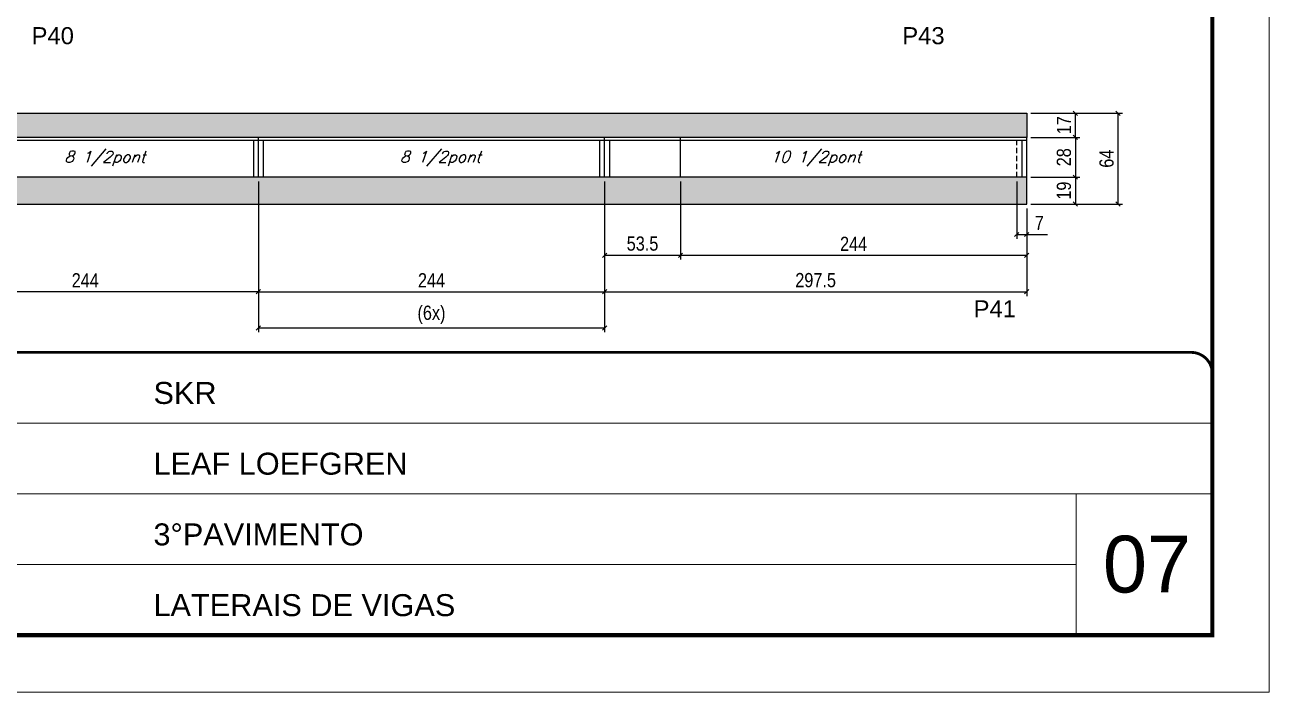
# Model space of a CAD drawing. Extents: x 3309 to 9563, y -2522 to 14608.
# Drawn here: x 7101 to 7978, y 12409 to 12879 of the extents above; entities that cross this region are included whole.
import ezdxf

# ---------------------------------------------------------------- set-up
doc = ezdxf.new("R2010")
doc.units = 0
for name, pattern in [('CONTINUO', [0]), ('DASHED', [0.75, 0.5, -0.25]), ('HIDDEN', [0.375, 0.25, -0.125])]:
    doc.linetypes.add(name, pattern=pattern)
for name, color, linetype in [('5', 5, 'Continuous'), ('COTA', 241, 'Continuous'), ('Painéis', 200, 'Continuous'), ('SARR_2.2x7', 40, 'Continuous'), ('SARR_3.5x7', 81, 'Continuous'), ('texto', 7, 'Continuous')]:
    doc.layers.add(name, color=color, linetype=linetype)
for name, color, linetype, lineweight in [('CARIMBO', 255, 'Continuous', 9), ('Folhas', 255, 'Continuous', 9), ('SARRAFO DE PRESSAO', 251, 'DASHED', 9)]:
    doc.layers.add(name, color=color, linetype=linetype, lineweight=lineweight)
doc.styles.add('ARIAL', font='arial.ttf')
doc.styles.add('COTA TECNICA', font='techl___.ttf', dxfattribs={"height": 10})
doc.styles.add('Romans', font='romans.shx')
doc.styles.get("Standard").update_dxf_attribs({"font": 'arial.ttf'})
doc.dimstyles.new('PAINEL', dxfattribs={"dimtxt": 10, "dimasz": 3, "dimexe": 3, "dimexo": 3, "dimgap": 3, "dimtad": 1, "dimdec": 1, "dimzin": 12, "dimdsep": 46, "dimtxsty": 'COTA TECNICA', "dimblk1": 'OBLIQUE', "dimblk2": 'OBLIQUE', "dimsah": 1, "dimcen": 0.9, "dimclrd": 4, "dimclre": 4, "dimclrt": 240, "dimadec": 1, "dimazin": 3, "dimtfac": 1, "dimtdec": 1, "dimtmove": 0, "dimatfit": 3, "dimfxl": 1, "dimtolj": 1, "dimtzin": 12, "dimarcsym": 0})

# ---------------------------------------------------------------- blocks, each defined once
blk = doc.blocks.new('9999999999')
at = {"color": 30, "linetype": 'CONTINUO'}
for p, q in [((98564.56, 34379.64), (99583.98, 34379.64)), ((98564.56, 34329.83), (99487.98, 34329.83)), ((99583.98, 34329.83), (99487.98, 34329.83)), ((99487.98, 34329.83), (99487.98, 34230.21)), ((98564.56, 34280.02), (99487.98, 34280.02))]:
    blk.add_line(p, q, dxfattribs=at)
at = {"color": 30, "linetype": 'CONTINUO', "const_width": 2}
blk.add_lwpolyline([(99583.98, 34230.21), (99583.98, 34414.45, 0.414214), (99568.98, 34429.45), (98228.98, 34429.45, 0.414214), (98213.98, 34414.45), (98213.98, 34245.21, 0.414214), (98228.98, 34230.21), (99583.98, 34230.21)], format="xyb", dxfattribs=at)
at = {"layer": 'Folhas'}
blk.add_lwpolyline([(98138.98, 34190.21), (99623.98, 34190.21), (99623.98, 35240.21), (98138.98, 35240.21)], close=True, dxfattribs=at)
at = {"layer": 'Folhas', "color": 30, "const_width": 3}
blk.add_lwpolyline([(98213.98, 34230.21), (99583.98, 34230.21), (99583.98, 35200.21), (98213.98, 35200.21)], close=True, dxfattribs=at)
at = {"color": 7, "linetype": 'Continuous', "ltscale": 5, "style": 'ARIAL'}
for s, height, p in [('SKR', 15.483, (98837.68, 34393.13)), ('LEAF LOEFGREN', 15.4829, (98837.68, 34343.32)), ('3°PAVIMENTO', 15.4829, (98837.68, 34293.51)), ('LATERAIS DE VIGAS', 15.4829, (98837.68, 34243.7))]:
    blk.add_text(s, height=height, dxfattribs=at).set_placement(p)
blk = doc.blocks.new('_Oblique')
at = {"color": 0, "linetype": 'ByBlock', "lineweight": -2}
blk.add_line((-0.5, -0.5), (0.5, 0.5), dxfattribs=at)
blk = doc.blocks.new('*D2806')
at = {"layer": 'COTA', "color": 4, "linetype": 'ByBlock', "lineweight": -2, "transparency": 16777216}
for p, q in [((7265.51, 12768.93), (7265.51, 12688.22)), ((7021.51, 12749.93), (7021.51, 12688.22)), ((7265.51, 12691.22), (7021.51, 12691.22))]:
    blk.add_line(p, q, dxfattribs=at)
at = {"layer": 'Defpoints', "color": 0, "linetype": 'ByBlock', "transparency": 16777216}
for p in [(7265.51, 12771.93), (7021.51, 12752.93), (7021.51, 12691.22)]:
    blk.add_point(p, dxfattribs=at)
at = {"layer": 'COTA', "color": 4, "linetype": 'ByBlock', "lineweight": -2, "transparency": 16777216, "xscale": 3, "yscale": 3, "zscale": 3, "rotation": 180}
blk.add_blockref('_Oblique', (7021.51, 12691.22), dxfattribs=at)
at = {"layer": 'COTA', "color": 4, "linetype": 'ByBlock', "lineweight": -2, "transparency": 16777216, "xscale": 3, "yscale": 3, "zscale": 3}
blk.add_blockref('_Oblique', (7265.51, 12691.22), dxfattribs=at)
at = {"layer": 'COTA', "color": 240, "linetype": 'ByBlock', "transparency": 16777216, "insert": (7143.51, 12699.29), "char_height": 10, "attachment_point": 5, "style": 'COTA TECNICA'}
blk.add_mtext('\\A1;244', dxfattribs=at)
blk = doc.blocks.new('*D2807')
at = {"layer": 'COTA', "color": 4, "lineweight": -2, "transparency": 16777216}
for p, q in [((7265.51, 12768.93), (7265.51, 12688.22)), ((7509.51, 12768.93), (7509.51, 12688.22)), ((7265.51, 12691.22), (7509.51, 12691.22))]:
    blk.add_line(p, q, dxfattribs=at)
at = {"layer": 'Defpoints', "color": 0, "transparency": 16777216}
for p in [(7265.51, 12771.93, 0), (7509.51, 12771.93, 0), (7509.51, 12691.22)]:
    blk.add_point(p, dxfattribs=at)
at = {"layer": 'COTA', "color": 4, "lineweight": -2, "transparency": 16777216, "xscale": 3, "yscale": 3, "zscale": 3, "rotation": 180}
blk.add_blockref('_Oblique', (7265.51, 12691.22), dxfattribs=at)
at = {"layer": 'COTA', "color": 4, "lineweight": -2, "transparency": 16777216, "xscale": 3, "yscale": 3, "zscale": 3}
blk.add_blockref('_Oblique', (7509.51, 12691.22), dxfattribs=at)
at = {"layer": 'COTA', "color": 240, "transparency": 16777216, "insert": (7387.51, 12699.29), "char_height": 10, "attachment_point": 5, "style": 'COTA TECNICA'}
blk.add_mtext('\\A1;244', dxfattribs=at)
blk = doc.blocks.new('*D2809')
at = {"layer": 'COTA', "color": 4, "lineweight": -2, "transparency": 16777216}
for p, q in [((7509.51, 12768.93), (7509.51, 12688.22)), ((7807.01, 12749.93), (7807.01, 12688.22)), ((7509.51, 12691.22), (7807.01, 12691.22))]:
    blk.add_line(p, q, dxfattribs=at)
at = {"layer": 'Defpoints', "color": 0, "transparency": 16777216}
for p in [(7509.51, 12771.93, 0), (7807.01, 12752.93), (7807.01, 12691.22)]:
    blk.add_point(p, dxfattribs=at)
at = {"layer": 'COTA', "color": 4, "lineweight": -2, "transparency": 16777216, "xscale": 3, "yscale": 3, "zscale": 3, "rotation": 180}
blk.add_blockref('_Oblique', (7509.51, 12691.22), dxfattribs=at)
at = {"layer": 'COTA', "color": 4, "lineweight": -2, "transparency": 16777216, "xscale": 3, "yscale": 3, "zscale": 3}
blk.add_blockref('_Oblique', (7807.01, 12691.22), dxfattribs=at)
at = {"layer": 'COTA', "color": 240, "transparency": 16777216, "insert": (7658.26, 12699.35), "char_height": 10, "attachment_point": 5, "style": 'COTA TECNICA'}
blk.add_mtext('\\A1;297.5', dxfattribs=at)
blk = doc.blocks.new('*D2810')
at = {"layer": 'COTA', "color": 4, "lineweight": -2, "transparency": 16777216}
for p, q in [((7810.01, 12799.93), (7844.37, 12799.93)), ((7841.37, 12799.93), (7841.37, 12771.93)), ((7810.01, 12771.93), (7844.37, 12771.93))]:
    blk.add_line(p, q, dxfattribs=at)
at = {"layer": 'Defpoints', "color": 0, "transparency": 16777216}
for p in [(7807.01, 12799.93, 0), (7807.01, 12771.93, 0), (7841.37, 12771.93)]:
    blk.add_point(p, dxfattribs=at)
at = {"layer": 'COTA', "color": 4, "lineweight": -2, "transparency": 16777216, "xscale": 3, "yscale": 3, "zscale": 3}
for p, rotation in [((7841.37, 12799.93), 90), ((7841.37, 12771.93), 270)]:
    blk.add_blockref('_Oblique', p, dxfattribs=dict(at, rotation=rotation))
at = {"layer": 'COTA', "color": 240, "transparency": 16777216, "insert": (7833.27, 12785.93), "char_height": 10, "attachment_point": 5, "rotation": 90, "style": 'COTA TECNICA'}
blk.add_mtext('\\A1;28', dxfattribs=at)
blk = doc.blocks.new('*D2811')
at = {"layer": 'COTA', "color": 4, "lineweight": -2, "transparency": 16777216}
for p, q in [((7265.51, 12768.93), (7265.51, 12662.7)), ((7509.51, 12768.93), (7509.51, 12662.7)), ((7265.51, 12665.7), (7509.51, 12665.7))]:
    blk.add_line(p, q, dxfattribs=at)
at = {"layer": 'Defpoints', "color": 0, "transparency": 16777216}
for p in [(7265.51, 12771.93, 0), (7509.51, 12771.93, 0), (7509.51, 12665.7)]:
    blk.add_point(p, dxfattribs=at)
at = {"layer": 'COTA', "color": 4, "lineweight": -2, "transparency": 16777216, "xscale": 3, "yscale": 3, "zscale": 3, "rotation": 180}
blk.add_blockref('_Oblique', (7265.51, 12665.7), dxfattribs=at)
at = {"layer": 'COTA', "color": 4, "lineweight": -2, "transparency": 16777216, "xscale": 3, "yscale": 3, "zscale": 3}
blk.add_blockref('_Oblique', (7509.51, 12665.7), dxfattribs=at)
at = {"layer": 'COTA', "color": 240, "transparency": 16777216, "insert": (7387.51, 12674.93), "char_height": 10, "attachment_point": 5, "style": 'COTA TECNICA'}
blk.add_mtext('\\A1;(6x)', dxfattribs=at)
blk = doc.blocks.new('*D2812')
at = {"layer": 'COTA', "color": 4, "lineweight": -2, "transparency": 16777216}
for p, q in [((7800.01, 12768.93), (7800.01, 12728.54)), ((7807.01, 12749.93), (7807.01, 12728.54)), ((7800.01, 12731.54), (7807.01, 12731.54)), ((7807.01, 12731.54), (7821.74, 12731.54))]:
    blk.add_line(p, q, dxfattribs=at)
at = {"layer": 'Defpoints', "color": 0, "transparency": 16777216}
for p in [(7800.01, 12771.93, 0), (7807.01, 12752.93), (7807.01, 12731.54)]:
    blk.add_point(p, dxfattribs=at)
at = {"layer": 'COTA', "color": 4, "lineweight": -2, "transparency": 16777216, "xscale": 3, "yscale": 3, "zscale": 3, "rotation": 180}
blk.add_blockref('_Oblique', (7800.01, 12731.54), dxfattribs=at)
at = {"layer": 'COTA', "color": 4, "lineweight": -2, "transparency": 16777216, "xscale": 3, "yscale": 3, "zscale": 3}
blk.add_blockref('_Oblique', (7807.01, 12731.54), dxfattribs=at)
at = {"layer": 'COTA', "color": 240, "transparency": 16777216, "insert": (7815.88, 12739.62), "char_height": 10, "attachment_point": 5, "style": 'COTA TECNICA'}
blk.add_mtext('\\A1;7', dxfattribs=at)
blk = doc.blocks.new('*D2813')
at = {"layer": 'COTA', "color": 4, "lineweight": -2, "transparency": 16777216}
for p, q in [((7810.01, 12771.93), (7844.37, 12771.93)), ((7841.37, 12771.93), (7841.37, 12752.93)), ((7810.01, 12752.93), (7844.37, 12752.93))]:
    blk.add_line(p, q, dxfattribs=at)
at = {"layer": 'Defpoints', "color": 0, "transparency": 16777216}
for p in [(7807.01, 12771.93, 0), (7807.01, 12752.93), (7841.37, 12752.93)]:
    blk.add_point(p, dxfattribs=at)
at = {"layer": 'COTA', "color": 4, "lineweight": -2, "transparency": 16777216, "xscale": 3, "yscale": 3, "zscale": 3}
for p, rotation in [((7841.37, 12771.93), 90), ((7841.37, 12752.93), 270)]:
    blk.add_blockref('_Oblique', p, dxfattribs=dict(at, rotation=rotation))
at = {"layer": 'COTA', "color": 240, "transparency": 16777216, "insert": (7833.28, 12762.43), "char_height": 10, "attachment_point": 5, "rotation": 90, "style": 'COTA TECNICA'}
blk.add_mtext('\\A1;19', dxfattribs=at)
blk = doc.blocks.new('*D2814')
at = {"layer": 'COTA', "color": 4, "lineweight": -2, "transparency": 16777216}
for p, q in [((7810.01, 12816.93), (7874.43, 12816.93)), ((7871.43, 12752.93), (7871.43, 12816.93)), ((7810.01, 12752.93), (7874.43, 12752.93))]:
    blk.add_line(p, q, dxfattribs=at)
at = {"layer": 'Defpoints', "color": 0, "transparency": 16777216}
for p in [(7807.01, 12816.93, 0), (7871.43, 12816.93), (7807.01, 12752.93)]:
    blk.add_point(p, dxfattribs=at)
at = {"layer": 'COTA', "color": 4, "lineweight": -2, "transparency": 16777216, "xscale": 3, "yscale": 3, "zscale": 3}
for p, rotation in [((7871.43, 12816.93), 90), ((7871.43, 12752.93), 270)]:
    blk.add_blockref('_Oblique', p, dxfattribs=dict(at, rotation=rotation))
at = {"layer": 'COTA', "color": 240, "transparency": 16777216, "insert": (7863.33, 12784.93), "char_height": 10, "attachment_point": 5, "rotation": 90, "style": 'COTA TECNICA'}
blk.add_mtext('\\A1;64', dxfattribs=at)
blk = doc.blocks.new('*D2815')
at = {"layer": 'COTA', "color": 4, "lineweight": -2, "transparency": 16777216}
for p, q in [((7810.01, 12816.93), (7844.37, 12816.93)), ((7841.37, 12799.93), (7841.37, 12816.93)), ((7810.01, 12799.93), (7844.37, 12799.93))]:
    blk.add_line(p, q, dxfattribs=at)
at = {"layer": 'Defpoints', "color": 0, "transparency": 16777216}
for p in [(7807.01, 12816.93, 0), (7841.37, 12816.93), (7807.01, 12799.93, 0)]:
    blk.add_point(p, dxfattribs=at)
at = {"layer": 'COTA', "color": 4, "lineweight": -2, "transparency": 16777216, "xscale": 3, "yscale": 3, "zscale": 3}
for p, rotation in [((7841.37, 12816.93), 90), ((7841.37, 12799.93), 270)]:
    blk.add_blockref('_Oblique', p, dxfattribs=dict(at, rotation=rotation))
at = {"layer": 'COTA', "color": 240, "transparency": 16777216, "insert": (7833.3, 12808.43), "char_height": 10, "attachment_point": 5, "rotation": 90, "style": 'COTA TECNICA'}
blk.add_mtext('\\A1;17', dxfattribs=at)
blk = doc.blocks.new('*D2816')
at = {"layer": 'COTA', "color": 4, "lineweight": -2, "transparency": 16777216}
for p, q in [((7509.51, 12768.93), (7509.51, 12713.88)), ((7563.01, 12768.93), (7563.01, 12713.88)), ((7509.51, 12716.88), (7563.01, 12716.88))]:
    blk.add_line(p, q, dxfattribs=at)
at = {"layer": 'Defpoints', "color": 0, "transparency": 16777216}
for p in [(7509.51, 12771.93, 0), (7563.01, 12771.93, 0), (7563.01, 12716.88)]:
    blk.add_point(p, dxfattribs=at)
at = {"layer": 'COTA', "color": 4, "lineweight": -2, "transparency": 16777216, "xscale": 3, "yscale": 3, "zscale": 3, "rotation": 180}
blk.add_blockref('_Oblique', (7509.51, 12716.88), dxfattribs=at)
at = {"layer": 'COTA', "color": 4, "lineweight": -2, "transparency": 16777216, "xscale": 3, "yscale": 3, "zscale": 3}
blk.add_blockref('_Oblique', (7563.01, 12716.88), dxfattribs=at)
at = {"layer": 'COTA', "color": 240, "transparency": 16777216, "insert": (7536.26, 12725.09), "char_height": 10, "attachment_point": 5, "style": 'COTA TECNICA'}
blk.add_mtext('\\A1;53.5', dxfattribs=at)
blk = doc.blocks.new('*D2817')
at = {"layer": 'COTA', "color": 4, "lineweight": -2, "transparency": 16777216}
for p, q in [((7563.01, 12768.93), (7563.01, 12713.88)), ((7807.01, 12749.93), (7807.01, 12713.88)), ((7563.01, 12716.88), (7807.01, 12716.88))]:
    blk.add_line(p, q, dxfattribs=at)
at = {"layer": 'Defpoints', "color": 0, "transparency": 16777216}
for p in [(7563.01, 12771.93, 0), (7807.01, 12752.93, 0), (7807.01, 12716.88)]:
    blk.add_point(p, dxfattribs=at)
at = {"layer": 'COTA', "color": 4, "lineweight": -2, "transparency": 16777216, "xscale": 3, "yscale": 3, "zscale": 3, "rotation": 180}
blk.add_blockref('_Oblique', (7563.01, 12716.88), dxfattribs=at)
at = {"layer": 'COTA', "color": 4, "lineweight": -2, "transparency": 16777216, "xscale": 3, "yscale": 3, "zscale": 3}
blk.add_blockref('_Oblique', (7807.01, 12716.88), dxfattribs=at)
at = {"layer": 'COTA', "color": 240, "transparency": 16777216, "insert": (7685.01, 12724.95), "char_height": 10, "attachment_point": 5, "style": 'COTA TECNICA'}
blk.add_mtext('\\A1;244', dxfattribs=at)

msp = doc.modelspace()

# ---------------------------------------------------------------- hatches: boundary and pattern name
at = {"layer": 'COTA'}
h = msp.add_hatch(dxfattribs=at)
h.set_pattern_fill('AR-CONC', color=256, scale=0.03)
h.set_pattern_definition([(50, (1474.582, -9.6125), (5.46554, -0.4781726), [0.5715, -6.2865]), (355, (1474.582, -9.6125), (-1.0573026, 5.7317054), [0.4572, -5.0292175]), (100.451445, (1475.037, -9.6523), (4.4082374, 5.2535326), [0.4857003, -5.3427073]), (46.1842, (1474.582, -8.0885), (8.1323712, -1.2612698), [0.85725, -9.42975]), (96.63556, (1475.2595, -8.1936), (7.122124, 7.4227837), [0.7285507, -8.0140682]), (351.18415, (1474.582, -8.0885), (7.122124, 7.4227837), [0.685799, -7.543792]), (21, (1475.344, -8.4695), (4.5484317, -3.067956), [0.5715, -6.2865]), (326, (1475.344, -8.4695), (1.8540609, 5.525639), [0.4572, -5.0292]), (71.451445, (1475.723, -8.725), (6.4024926, 2.457683), [0.4857003, -5.3426981]), (37.5, (1474.5818, -9.6125), (0.0926581, 2.53665117), [0, -4.96824, 0, -5.1054, 0, -5.04825]), (7.5, (1474.5818, -9.6125), (2.0045899, 3.00541724), [0, -2.91084, 0, -4.85394, 0, -1.92405]), (327.5, (1472.8825, -9.6125), (4.06771786, -0.17186232), [0, -1.905, 0, -5.9436, 0, -7.8867]), (317.5, (1472.1205, -9.6125), (4.4438754, 0.7627947), [0, -2.4765, 0, -3.94716, 0, -5.6007])])
h.paths.add_polyline_path([(7021.51, 12816.93), (7021.51, 12799.93), (7807.01, 12799.93), (7807.01, 12816.93)])
h = msp.add_hatch(dxfattribs=at)
h.set_pattern_fill('AR-CONC', color=256, scale=0.03)
h.set_pattern_definition([(50, (1612.82, -9.6125), (5.46554, -0.4781726), [0.5715, -6.2865]), (355, (1612.82, -9.6125), (-1.0573026, 5.7317054), [0.4572, -5.0292175]), (100.451445, (1613.2755, -9.6523), (4.4082374, 5.2535326), [0.4857003, -5.3427073]), (46.1842, (1612.82, -8.0885), (8.1323712, -1.2612698), [0.85725, -9.42975]), (96.63556, (1613.498, -8.1936), (7.122124, 7.4227837), [0.7285507, -8.0140682]), (351.18415, (1612.82, -8.0885), (7.122124, 7.4227837), [0.685799, -7.543792]), (21, (1613.582, -8.4695), (4.5484317, -3.067956), [0.5715, -6.2865]), (326, (1613.582, -8.4695), (1.8540609, 5.525639), [0.4572, -5.0292]), (71.451445, (1613.961, -8.725), (6.4024926, 2.457683), [0.4857003, -5.3426981]), (37.5, (1612.82, -9.6125), (0.0926581, 2.53665117), [0, -4.96824, 0, -5.1054, 0, -5.04825]), (7.5, (1612.82, -9.6125), (2.0045899, 3.00541724), [0, -2.91084, 0, -4.85394, 0, -1.92405]), (327.5, (1611.1208, -9.6125), (4.06771786, -0.17186232), [0, -1.905, 0, -5.9436, 0, -7.8867]), (317.5, (1610.3588, -9.6125), (4.4438754, 0.7627947), [0, -2.4765, 0, -3.94716, 0, -5.6007])])
h.paths.add_polyline_path([(7807.01, 12752.93), (7807.01, 12771.93), (7021.51, 12771.93), (7021.51, 12752.93)])

# ---------------------------------------------------------------- linework, layer by layer
for p, q in [((7021.51, 12816.93, 0), (7807.01, 12816.93, 0)), ((7807.01, 12816.93, 0), (7807.01, 12799.93, 0)), ((7807.01, 12752.93, 0), (7807.01, 12771.93, 0)), ((7021.51, 12752.93, 0), (7807.01, 12752.93, 0))]:
    msp.add_line(p, q, dxfattribs=at)
at = {"layer": 'Painéis', "linetype": 'ByBlock'}
for p, q in [((7807.01, 12799.93, 0), (7021.51, 12799.93, 0)), ((7265.51, 12771.93, 0), (7265.51, 12799.93, 0)), ((7509.51, 12771.93, 0), (7509.51, 12799.93, 0)), ((7563.01, 12771.93, 0), (7563.01, 12799.93, 0)), ((7807.01, 12771.93, 0), (7807.01, 12799.93, 0)), ((7807.01, 12771.93, 0), (7021.51, 12771.93, 0))]:
    msp.add_line(p, q, dxfattribs=at)
at = {"layer": 'SARR_2.2x7', "linetype": 'Continuous'}
for p, q in [((7265.51, 12797.73, 0), (7021.51, 12797.73, 0)), ((7509.51, 12797.73, 0), (7265.51, 12797.73, 0)), ((7807.01, 12797.73, 0), (7509.51, 12797.73, 0))]:
    msp.add_line(p, q, dxfattribs=at)
at = {"layer": 'SARR_2.2x7', "linetype": 'HIDDEN', "ltscale": 15}
msp.add_line((7800.01, 12771.93, 0), (7800.01, 12799.93, 0), dxfattribs=at)
at = {"layer": 'SARR_3.5x7'}
for p, q in [((7262.01, 12797.73, 0), (7262.01, 12771.93, 0)), ((7269.01, 12797.73, 0), (7269.01, 12771.93, 0)), ((7506.01, 12797.73, 0), (7506.01, 12771.93, 0)), ((7513.01, 12797.73, 0), (7513.01, 12771.93, 0)), ((7803.51, 12797.73, 0), (7803.51, 12771.93, 0))]:
    msp.add_line(p, q, dxfattribs=at)

# ---------------------------------------------------------------- block references
at = {"layer": 'SARRAFO DE PRESSAO', "color": 6, "linetype": 'ByBlock'}
msp.add_blockref('9999999999', (-91646.11, -21780.92), dxfattribs=at)

# ---------------------------------------------------------------- texts
at = {"layer": '5', "linetype": 'Continuous'}
for s, p in [('P40', (7105.68, 12865.55, 0)), ('P43', (7719.34, 12865.55, 0)), ('P41', (7769.61, 12673.2, 0))]:
    msp.add_text(s, height=12, rotation=0.00004, dxfattribs=at).set_placement(p)
at = {"layer": 'CARIMBO', "style": 'ARIAL'}
msp.add_text('07', height=40, dxfattribs=at).set_placement((7860.73, 12479.43))
at = {"layer": 'texto', "color": 2, "char_height": 8, "attachment_point": 5, "style": 'Romans'}
for s, insert in [('{\\Q19;\\C256;8 1/2pont}', (7157.26, 12784.93, 0)), ('{\\Q19;\\C256;8 1/2pont}', (7393.76, 12784.93, 0)), ('{\\Q19;\\C256;10 1/2pont}', (7658.26, 12784.93, 0))]:
    msp.add_mtext(s, dxfattribs=dict(at, insert=insert))

# ---------------------------------------------------------------- dimensions: what is measured, and where the dimension line sits
at = {"layer": 'COTA'}
for base, p1, p2, picture, middle in [((7871.43, 12816.93, 0), (7807.01, 12752.93, 0), (7807.01, 12816.93, 0), '*D2814', (7863.33, 12784.93, 0)), ((7841.37, 12816.93, 0), (7807.01, 12799.93, 0), (7807.01, 12816.93, 0), '*D2815', (7833.3, 12808.43, 0)), ((7841.37, 12771.93, 0), (7807.01, 12799.93, 0), (7807.01, 12771.93, 0), '*D2810', (7833.27, 12785.93, 0)), ((7841.37, 12752.93, 0), (7807.01, 12771.93, 0), (7807.01, 12752.93, 0), '*D2813', (7833.28, 12762.43, 0))]:
    dim = msp.add_linear_dim(base=base, p1=p1, p2=p2, angle=90, dimstyle='PAINEL', dxfattribs=at)
    dim.commit()
    dim.dimension.update_dxf_attribs({"geometry": picture, "text_midpoint": middle})
at = {"layer": 'COTA', "linetype": 'ByBlock'}
dim = msp.add_linear_dim(base=(7021.51, 12691.22, 0), p1=(7265.51, 12771.93, 0), p2=(7021.51, 12752.93, 0), angle=180, dimstyle='PAINEL', override={"dimtmove": 1}, dxfattribs=at)
dim.commit()
dim.dimension.update_dxf_attribs({"geometry": '*D2806', "text_midpoint": (7143.51, 12699.29, 0)})
at = {"layer": 'COTA'}
for base, p1, p2, picture, middle in [((7509.51, 12691.22, 0), (7265.51, 12771.93, 0), (7509.51, 12771.93, 0), '*D2807', (7387.51, 12699.29, 0)), ((7807.01, 12691.22, 0), (7509.51, 12771.93, 0), (7807.01, 12752.93, 0), '*D2809', (7658.26, 12699.35, 0)), ((7563.01, 12716.88), (7509.51, 12771.93, 0), (7563.01, 12771.93, 0), '*D2816', (7536.26, 12725.09)), ((7807.01, 12731.54, 0), (7800.01, 12771.93, 0), (7807.01, 12752.93, 0), '*D2812', (7815.88, 12739.62, 0))]:
    dim = msp.add_linear_dim(base=base, p1=p1, p2=p2, dimstyle='PAINEL', dxfattribs=at)
    dim.commit()
    dim.dimension.update_dxf_attribs({"geometry": picture, "text_midpoint": middle})
dim = msp.add_linear_dim(base=(7509.51, 12665.7, 0), p1=(7265.51, 12771.93, 0), p2=(7509.51, 12771.93, 0), text='(6x)', dimstyle='PAINEL', dxfattribs=at)
dim.commit()
dim.dimension.update_dxf_attribs({"geometry": '*D2811', "text_midpoint": (7387.51, 12674.93, 0)})
dim = msp.add_linear_dim(base=(7807.01, 12716.88), p1=(7563.01, 12771.93, 0), p2=(7807.01, 12752.93, 0), dimstyle='PAINEL', override={"dimtmove": 1}, dxfattribs=at)
dim.commit()
dim.dimension.update_dxf_attribs({"geometry": '*D2817', "text_midpoint": (7685.01, 12724.95)})

doc.saveas('drawing.dxf')
